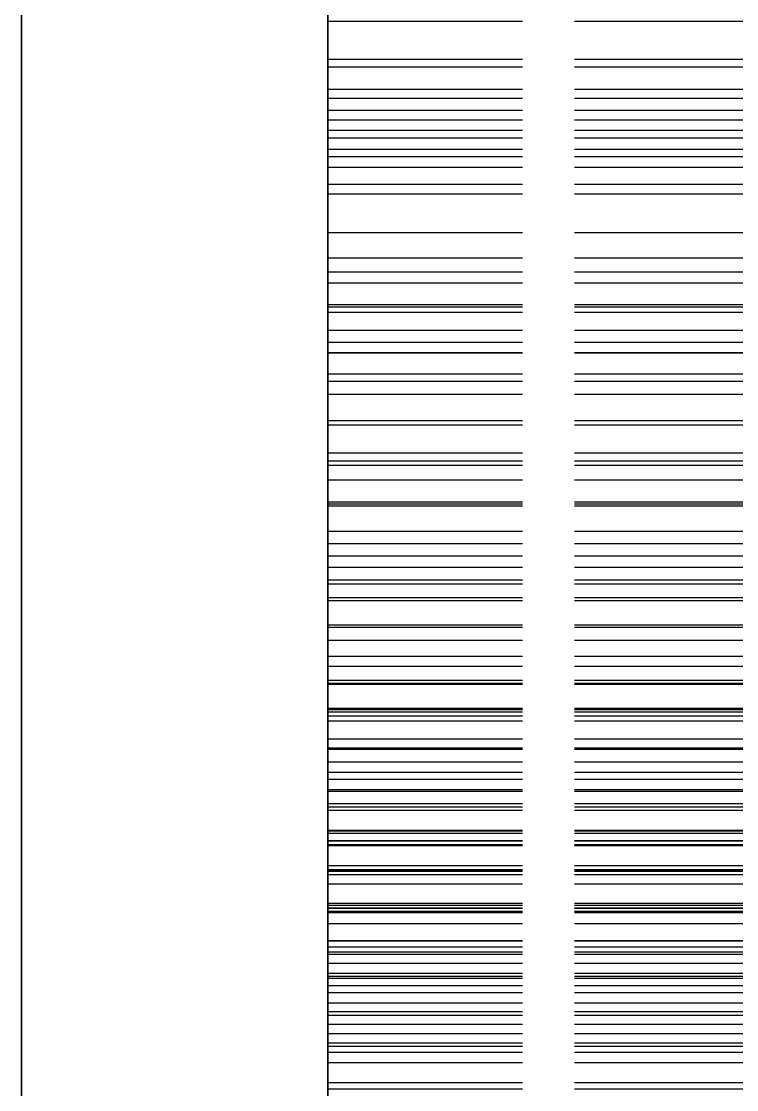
# Model space of a CAD drawing. Header units: millimetres. Extents: x -13 to 234, y -140 to 87.
# Drawn here: x 95.25 to 98.75, y -70.47 to -65.24 of the extents above; entities that cross this region are included whole.
import ezdxf

# ---------------------------------------------------------------- set-up
doc = ezdxf.new("R2010")
doc.units = ezdxf.units.MM
doc.linetypes.add('DASHED', pattern=[1.524, 1.27, -0.254])
doc.layers.add('HIDDEN', color=8, linetype='DASHED')
doc.layers.add('VISIBLE', color=7, linetype='CONTINUOUS')

msp = doc.modelspace()

# ---------------------------------------------------------------- linework, layer by layer
at = {"layer": 'HIDDEN'}
for points in [[(95.25, -58.66786), (95.25, -59.275), (95.25, -59.88214), (95.25, -60.48929), (95.25, -61.09643), (95.25, -61.70357), (95.25, -62.31071), (95.25, -62.91786), (95.25, -63.525), (95.25, -64.13214), (95.25, -64.73929), (95.25, -65.34643), (95.25, -65.95357), (95.25, -66.56071), (95.25, -67.16786), (95.25, -67.775), (95.25, -68.38214), (95.25, -68.98929), (95.25, -69.59643), (95.25, -70.20357), (95.25, -70.81071), (95.25, -71.41786), (95.25, -72.025)], [(96.75, -58.66786), (96.75, -59.275), (96.75, -59.88214), (96.75, -60.48929), (96.75, -61.09643), (96.75, -61.70357), (96.75, -62.31071), (96.75, -62.91786), (96.75, -63.525), (96.75, -64.13214), (96.75, -64.73929), (96.75, -65.34643), (96.75, -65.95357), (96.75, -66.56071), (96.75, -67.16786), (96.75, -67.775), (96.75, -68.38214), (96.75, -68.98929), (96.75, -69.59643), (96.75, -70.20357), (96.75, -70.81071), (96.75, -71.41786), (96.75, -72.025)], [(96.75, -58.66786), (96.75, -59.275), (96.75, -59.88214), (96.75, -60.48929), (96.75, -61.09643), (96.75, -61.70357), (96.75, -62.31071), (96.75, -62.91786), (96.75, -63.525), (96.75, -64.13214), (96.75, -64.73929), (96.75, -65.34643), (96.75, -65.95357), (96.75, -66.56071), (96.75, -67.16786), (96.75, -67.775), (96.75, -68.38214), (96.75, -68.98929), (96.75, -69.59643), (96.75, -70.20357), (96.75, -70.81071), (96.75, -71.41786), (96.75, -72.025)], [(96.75, -65.23912), (96.75, -65.05732)], [(96.75, -65.23912), (96.75, -65.42558)], [(96.75, -65.42558), (96.75, -65.23912)], [(100.75, -65.23912), (96.75, -65.23912)], [(100.75, -65.23912), (96.75, -65.23912)], [(96.75, -65.42558), (96.75, -65.61638)], [(96.75, -65.61638), (96.75, -65.42558)], [(100.75, -65.42558), (96.75, -65.42558)], [(100.75, -65.42558), (96.75, -65.42558)], [(96.75, -65.57217), (96.75, -65.46378)], [(96.75, -65.46378), (96.75, -65.72233)], [(96.75, -65.72233), (96.75, -65.46378)], [(96.75, -65.46378), (96.75, -65.57217)], [(100.75, -65.46378), (96.75, -65.46378)], [(100.75, -65.46378), (96.75, -65.46378)], [(96.75, -65.67503), (96.75, -65.57217)], [(96.75, -65.57217), (96.75, -65.67503)], [(100.75, -65.57217), (96.75, -65.57217)], [(100.75, -65.57217), (96.75, -65.57217)], [(96.75, -65.61638), (96.75, -65.81126)], [(96.75, -65.81126), (96.75, -65.61638)], [(100.75, -65.61638), (96.75, -65.61638)], [(100.75, -65.61638), (96.75, -65.61638)], [(96.75, -65.77276), (96.75, -65.67503)], [(96.75, -65.67503), (96.75, -65.77276)], [(100.75, -65.67503), (96.75, -65.67503)], [(100.75, -65.67503), (96.75, -65.67503)], [(96.75, -65.72233), (96.75, -65.90129)], [(96.75, -65.90129), (96.75, -65.72233)], [(100.75, -65.72233), (96.75, -65.72233)], [(100.75, -65.72233), (96.75, -65.72233)], [(96.75, -65.86565), (96.75, -65.77276)], [(96.75, -65.77276), (96.75, -65.86565)], [(100.75, -65.77276), (96.75, -65.77276)], [(100.75, -65.77276), (96.75, -65.77276)], [(96.75, -65.81126), (96.75, -66.03762)], [(96.75, -66.03762), (96.75, -65.81126)], [(100.75, -65.81126), (96.75, -65.81126)], [(100.75, -65.81126), (96.75, -65.81126)], [(96.75, -65.95389), (96.75, -65.86565)], [(96.75, -65.86565), (96.75, -65.95389)], [(100.75, -65.86565), (96.75, -65.86565)], [(100.75, -65.86565), (96.75, -65.86565)], [(96.75, -65.90129), (96.75, -66.08529)], [(96.75, -66.08529), (96.75, -65.90129)], [(100.75, -65.90129), (96.75, -65.90129)], [(100.75, -65.90129), (96.75, -65.90129)], [(96.75, -66.03762), (96.75, -65.95389)], [(96.75, -65.95389), (96.75, -66.03762)], [(100.75, -65.95389), (96.75, -65.95389)], [(100.75, -65.95389), (96.75, -65.95389)], [(100.75, -66.03762), (96.75, -66.03762)], [(100.75, -66.03762), (96.75, -66.03762)], [(96.75, -66.08529), (96.75, -66.27382)], [(96.75, -66.27382), (96.75, -66.08529)], [(100.75, -66.08529), (96.75, -66.08529)], [(100.75, -66.08529), (96.75, -66.08529)], [(96.75, -66.27382), (96.75, -66.4665)], [(96.75, -66.4665), (96.75, -66.27382)], [(100.75, -66.27382), (96.75, -66.27382)], [(100.75, -66.27382), (96.75, -66.27382)], [(96.75, -66.51993), (96.75, -66.39708)], [(96.75, -66.39708), (96.75, -66.62579)], [(96.75, -66.62579), (96.75, -66.39708)], [(96.75, -66.39708), (96.75, -66.51993)], [(100.75, -66.39708), (96.75, -66.39708)], [(100.75, -66.39708), (96.75, -66.39708)], [(96.75, -66.4665), (96.75, -66.66303)], [(96.75, -66.66303), (96.75, -66.4665)], [(100.75, -66.4665), (96.75, -66.4665)], [(100.75, -66.4665), (96.75, -66.4665)], [(96.75, -66.63785), (96.75, -66.51993)], [(96.75, -66.51993), (96.75, -66.63785)], [(100.75, -66.51993), (96.75, -66.51993)], [(100.75, -66.51993), (96.75, -66.51993)], [(96.75, -66.62579), (96.75, -66.81108)], [(96.75, -66.81108), (96.75, -66.62579)], [(100.75, -66.62579), (96.75, -66.62579)], [(100.75, -66.62579), (96.75, -66.62579)], [(96.75, -66.75118), (96.75, -66.63785)], [(96.75, -66.63785), (96.75, -66.75118)], [(100.75, -66.63785), (96.75, -66.63785)], [(100.75, -66.63785), (96.75, -66.63785)], [(96.75, -66.66303), (96.75, -66.86318)], [(96.75, -66.86318), (96.75, -66.66303)], [(100.75, -66.66303), (96.75, -66.66303)], [(100.75, -66.66303), (96.75, -66.66303)], [(96.75, -66.86016), (96.75, -66.75118)], [(96.75, -66.75118), (96.75, -66.86016)], [(100.75, -66.75118), (96.75, -66.75118)], [(100.75, -66.75118), (96.75, -66.75118)], [(96.75, -66.81108), (96.75, -67.00078)], [(96.75, -67.00078), (96.75, -66.81108)], [(100.75, -66.81108), (96.75, -66.81108)], [(100.75, -66.81108), (96.75, -66.81108)], [(96.75, -66.96495), (96.75, -66.86016)], [(96.75, -66.86016), (96.75, -66.96495)], [(100.75, -66.86016), (96.75, -66.86016)], [(100.75, -66.86016), (96.75, -66.86016)], [(96.75, -66.86318), (96.75, -67.06565)], [(96.75, -67.06565), (96.75, -66.86318)], [(100.75, -66.86318), (96.75, -66.86318)], [(100.75, -66.86318), (96.75, -66.86318)], [(96.75, -67.06565), (96.75, -66.96495)], [(96.75, -66.96495), (96.75, -67.06565)], [(100.75, -66.96495), (96.75, -66.96495)], [(100.75, -66.96495), (96.75, -66.96495)], [(96.75, -67.00078), (96.75, -67.19443)], [(96.75, -67.19443), (96.75, -67.00078)], [(100.75, -67.00078), (96.75, -67.00078)], [(100.75, -67.00078), (96.75, -67.00078)], [(100.75, -67.06565), (96.75, -67.06565)], [(100.75, -67.06565), (96.75, -67.06565)], [(96.75, -67.19443), (96.75, -67.39168)], [(96.75, -67.39168), (96.75, -67.19443)], [(100.75, -67.19443), (96.75, -67.19443)], [(100.75, -67.19443), (96.75, -67.19443)], [(96.75, -67.35149), (96.75, -67.21522)], [(96.75, -67.21522), (96.75, -67.41215)], [(96.75, -67.41215), (96.75, -67.21522)], [(96.75, -67.21522), (96.75, -67.35149)], [(100.75, -67.21522), (96.75, -67.21522)], [(100.75, -67.21522), (96.75, -67.21522)], [(96.75, -67.48346), (96.75, -67.35149)], [(96.75, -67.35149), (96.75, -67.48346)], [(100.75, -67.35149), (96.75, -67.35149)], [(100.75, -67.35149), (96.75, -67.35149)], [(96.75, -67.39168), (96.75, -67.59226)], [(96.75, -67.59226), (96.75, -67.39168)], [(100.75, -67.39168), (96.75, -67.39168)], [(100.75, -67.39168), (96.75, -67.39168)], [(96.75, -67.41215), (96.75, -67.60218)], [(96.75, -67.60218), (96.75, -67.41215)], [(100.75, -67.41215), (96.75, -67.41215)], [(100.75, -67.41215), (96.75, -67.41215)], [(96.75, -67.61142), (96.75, -67.48346)], [(96.75, -67.48346), (96.75, -67.61142)], [(100.75, -67.48346), (96.75, -67.48346)], [(100.75, -67.48346), (96.75, -67.48346)], [(96.75, -67.59226), (96.75, -67.79596)], [(96.75, -67.79596), (96.75, -67.59226)], [(100.75, -67.59226), (96.75, -67.59226)], [(100.75, -67.59226), (96.75, -67.59226)], [(96.75, -67.60218), (96.75, -67.79596)], [(96.75, -67.79596), (96.75, -67.60218)], [(100.75, -67.60218), (96.75, -67.60218)], [(100.75, -67.60218), (96.75, -67.60218)], [(96.75, -67.73555), (96.75, -67.61142)], [(96.75, -67.61142), (96.75, -67.73555)], [(100.75, -67.61142), (96.75, -67.61142)], [(100.75, -67.61142), (96.75, -67.61142)], [(96.75, -67.856), (96.75, -67.73555)], [(96.75, -67.73555), (96.75, -67.856)], [(100.75, -67.73555), (96.75, -67.73555)], [(100.75, -67.73555), (96.75, -67.73555)], [(96.75, -67.79596), (96.75, -67.97283)], [(96.75, -67.79596), (96.75, -67.99307)], [(96.75, -67.99307), (96.75, -67.79596)], [(96.75, -67.97283), (96.75, -67.79596)], [(100.75, -67.79596), (96.75, -67.79596)], [(100.75, -67.79596), (96.75, -67.79596)], [(100.75, -67.79596), (96.75, -67.79596)], [(100.75, -67.79596), (96.75, -67.79596)], [(96.75, -67.97283), (96.75, -67.856)], [(96.75, -67.856), (96.75, -67.97283)], [(100.75, -67.856), (96.75, -67.856)], [(100.75, -67.856), (96.75, -67.856)], [(96.75, -68.05976), (96.75, -67.91123)], [(96.75, -67.91123), (96.75, -68.0747)], [(96.75, -68.0747), (96.75, -67.91123)], [(96.75, -67.91123), (96.75, -68.05976)], [(100.75, -67.91123), (96.75, -67.91123)], [(100.75, -67.91123), (96.75, -67.91123)], [(100.75, -67.97283), (96.75, -67.97283)], [(100.75, -67.97283), (96.75, -67.97283)], [(96.75, -67.99307), (96.75, -68.19322)], [(96.75, -68.19322), (96.75, -67.99307)], [(100.75, -67.99307), (96.75, -67.99307)], [(100.75, -67.99307), (96.75, -67.99307)], [(96.75, -68.20465), (96.75, -68.05976)], [(96.75, -68.05976), (96.75, -68.20465)], [(100.75, -68.05976), (96.75, -68.05976)], [(100.75, -68.05976), (96.75, -68.05976)], [(96.75, -68.0747), (96.75, -68.26785)], [(96.75, -68.26785), (96.75, -68.0747)], [(100.75, -68.0747), (96.75, -68.0747)], [(100.75, -68.0747), (96.75, -68.0747)], [(96.75, -68.19322), (96.75, -68.39615)], [(96.75, -68.39615), (96.75, -68.19322)], [(100.75, -68.19322), (96.75, -68.19322)], [(100.75, -68.19322), (96.75, -68.19322)], [(96.75, -68.34615), (96.75, -68.20465)], [(96.75, -68.20465), (96.75, -68.34615)], [(100.75, -68.20465), (96.75, -68.20465)], [(100.75, -68.20465), (96.75, -68.20465)], [(96.75, -68.26785), (96.75, -68.46405)], [(96.75, -68.46405), (96.75, -68.26785)], [(100.75, -68.26785), (96.75, -68.26785)], [(100.75, -68.26785), (96.75, -68.26785)], [(96.75, -68.48438), (96.75, -68.34615)], [(96.75, -68.34615), (96.75, -68.48438)], [(100.75, -68.34615), (96.75, -68.34615)], [(100.75, -68.34615), (96.75, -68.34615)], [(96.75, -68.39615), (96.75, -68.60166)], [(96.75, -68.60166), (96.75, -68.39615)], [(100.75, -68.39615), (96.75, -68.39615)], [(100.75, -68.39615), (96.75, -68.39615)], [(96.75, -68.46405), (96.75, -68.66295)], [(96.75, -68.66295), (96.75, -68.46405)], [(100.75, -68.46405), (96.75, -68.46405)], [(100.75, -68.46405), (96.75, -68.46405)], [(96.75, -68.63869), (96.75, -68.47917)], [(96.75, -68.47917), (96.75, -68.60778)], [(96.75, -68.60778), (96.75, -68.47917)], [(96.75, -68.47917), (96.75, -68.63869)], [(100.75, -68.47917), (96.75, -68.47917)], [(100.75, -68.47917), (96.75, -68.47917)], [(96.75, -68.61945), (96.75, -68.48438)], [(96.75, -68.48438), (96.75, -68.61945)], [(100.75, -68.48438), (96.75, -68.48438)], [(100.75, -68.48438), (96.75, -68.48438)], [(96.75, -68.60166), (96.75, -68.75142)], [(96.75, -68.75142), (96.75, -68.60166)], [(100.75, -68.60166), (96.75, -68.60166)], [(100.75, -68.60166), (96.75, -68.60166)], [(96.75, -68.60778), (96.75, -68.80241)], [(96.75, -68.80241), (96.75, -68.60778)], [(100.75, -68.60778), (96.75, -68.60778)], [(100.75, -68.60778), (96.75, -68.60778)], [(96.75, -68.75142), (96.75, -68.61945)], [(96.75, -68.61945), (96.75, -68.75142)], [(100.75, -68.61945), (96.75, -68.61945)], [(100.75, -68.61945), (96.75, -68.61945)], [(96.75, -68.79527), (96.75, -68.63869)], [(96.75, -68.63869), (96.75, -68.79527)], [(100.75, -68.63869), (96.75, -68.63869)], [(100.75, -68.63869), (96.75, -68.63869)], [(96.75, -68.66295), (96.75, -68.86428)], [(96.75, -68.86428), (96.75, -68.66295)], [(100.75, -68.66295), (96.75, -68.66295)], [(100.75, -68.66295), (96.75, -68.66295)], [(100.75, -68.75142), (96.75, -68.75142)], [(100.75, -68.75142), (96.75, -68.75142)], [(96.75, -68.94909), (96.75, -68.79527)], [(96.75, -68.79527), (96.75, -68.94909)], [(100.75, -68.79527), (96.75, -68.79527)], [(100.75, -68.79527), (96.75, -68.79527)], [(96.75, -68.80241), (96.75, -68.99936)], [(96.75, -68.99936), (96.75, -68.80241)], [(100.75, -68.80241), (96.75, -68.80241)], [(100.75, -68.80241), (96.75, -68.80241)], [(96.75, -68.86428), (96.75, -69.06782)], [(96.75, -69.06782), (96.75, -68.86428)], [(100.75, -68.86428), (96.75, -68.86428)], [(100.75, -68.86428), (96.75, -68.86428)], [(96.75, -69.08334), (96.75, -68.91419)], [(96.75, -68.91419), (96.75, -69.00685)], [(96.75, -69.00685), (96.75, -68.91419)], [(96.75, -68.91419), (96.75, -69.08334)], [(100.75, -68.91419), (96.75, -68.91419)], [(100.75, -68.91419), (96.75, -68.91419)], [(96.75, -69.10025), (96.75, -68.94909)], [(96.75, -68.94909), (96.75, -69.10025)], [(100.75, -68.94909), (96.75, -68.94909)], [(100.75, -68.94909), (96.75, -68.94909)], [(96.75, -68.99936), (96.75, -69.19834)], [(96.75, -69.19834), (96.75, -68.99936)], [(100.75, -68.99936), (96.75, -68.99936)], [(100.75, -68.99936), (96.75, -68.99936)], [(96.75, -69.00685), (96.75, -69.20129)], [(96.75, -69.20129), (96.75, -69.00685)], [(100.75, -69.00685), (96.75, -69.00685)], [(100.75, -69.00685), (96.75, -69.00685)], [(96.75, -69.06782), (96.75, -69.27339)], [(96.75, -69.27339), (96.75, -69.06782)], [(100.75, -69.06782), (96.75, -69.06782)], [(100.75, -69.06782), (96.75, -69.06782)], [(96.75, -69.25028), (96.75, -69.08334)], [(96.75, -69.08334), (96.75, -69.25028)], [(100.75, -69.08334), (96.75, -69.08334)], [(100.75, -69.08334), (96.75, -69.08334)], [(96.75, -69.2488), (96.75, -69.10025)], [(96.75, -69.10025), (96.75, -69.2488)], [(100.75, -69.10025), (96.75, -69.10025)], [(100.75, -69.10025), (96.75, -69.10025)], [(96.75, -69.19834), (96.75, -69.39914)], [(96.75, -69.39914), (96.75, -69.19834)], [(100.75, -69.19834), (96.75, -69.19834)], [(100.75, -69.19834), (96.75, -69.19834)], [(96.75, -69.20129), (96.75, -69.39731)], [(96.75, -69.39731), (96.75, -69.20129)], [(100.75, -69.20129), (96.75, -69.20129)], [(100.75, -69.20129), (96.75, -69.20129)], [(96.75, -69.38992), (96.75, -69.21259)], [(96.75, -69.21259), (96.75, -69.2685)], [(96.75, -69.2685), (96.75, -69.21259)], [(96.75, -69.21259), (96.75, -69.38992)], [(100.75, -69.21259), (96.75, -69.21259)], [(100.75, -69.21259), (96.75, -69.21259)], [(96.75, -69.39476), (96.75, -69.2488)], [(96.75, -69.2488), (96.75, -69.39476)], [(100.75, -69.2488), (96.75, -69.2488)], [(100.75, -69.2488), (96.75, -69.2488)], [(96.75, -69.41511), (96.75, -69.25028)], [(96.75, -69.25028), (96.75, -69.41511)], [(100.75, -69.25028), (96.75, -69.25028)], [(100.75, -69.25028), (96.75, -69.25028)], [(96.75, -69.2685), (96.75, -69.46109)], [(96.75, -69.46109), (96.75, -69.2685)], [(100.75, -69.2685), (96.75, -69.2685)], [(100.75, -69.2685), (96.75, -69.2685)], [(96.75, -69.27339), (96.75, -69.39476)], [(96.75, -69.39476), (96.75, -69.27339)], [(100.75, -69.27339), (96.75, -69.27339)], [(100.75, -69.27339), (96.75, -69.27339)], [(96.75, -69.55581), (96.75, -69.37181)], [(96.75, -69.37181), (96.75, -69.3905)], [(96.75, -69.3905), (96.75, -69.37181)], [(96.75, -69.37181), (96.75, -69.55581)], [(100.75, -69.37181), (96.75, -69.37181)], [(100.75, -69.37181), (96.75, -69.37181)], [(96.75, -69.56579), (96.75, -69.38992)], [(96.75, -69.38992), (96.75, -69.56579)], [(100.75, -69.38992), (96.75, -69.38992)], [(100.75, -69.38992), (96.75, -69.38992)], [(96.75, -69.3905), (96.75, -69.5796)], [(96.75, -69.5796), (96.75, -69.3905)], [(100.75, -69.3905), (96.75, -69.3905)], [(100.75, -69.3905), (96.75, -69.3905)], [(100.75, -69.39476), (96.75, -69.39476)], [(100.75, -69.39476), (96.75, -69.39476)], [(96.75, -69.39731), (96.75, -69.59468)], [(96.75, -69.59468), (96.75, -69.39731)], [(100.75, -69.39731), (96.75, -69.39731)], [(100.75, -69.39731), (96.75, -69.39731)], [(96.75, -69.39914), (96.75, -69.60155)], [(96.75, -69.60155), (96.75, -69.39914)], [(100.75, -69.39914), (96.75, -69.39914)], [(100.75, -69.39914), (96.75, -69.39914)], [(96.75, -69.5779), (96.75, -69.41511)], [(96.75, -69.41511), (96.75, -69.5779)], [(100.75, -69.41511), (96.75, -69.41511)], [(100.75, -69.41511), (96.75, -69.41511)], [(96.75, -69.46109), (96.75, -69.65451)], [(96.75, -69.65451), (96.75, -69.46109)], [(100.75, -69.46109), (96.75, -69.46109)], [(100.75, -69.46109), (96.75, -69.46109)], [(96.75, -69.73911), (96.75, -69.55581)], [(96.75, -69.55581), (96.75, -69.73911)], [(100.75, -69.55581), (96.75, -69.55581)], [(100.75, -69.55581), (96.75, -69.55581)], [(96.75, -69.74023), (96.75, -69.56579)], [(96.75, -69.56579), (96.75, -69.74023)], [(100.75, -69.56579), (96.75, -69.56579)], [(100.75, -69.56579), (96.75, -69.56579)], [(96.75, -69.73865), (96.75, -69.5779)], [(96.75, -69.5779), (96.75, -69.73865)], [(100.75, -69.5779), (96.75, -69.5779)], [(100.75, -69.5779), (96.75, -69.5779)], [(96.75, -69.5796), (96.75, -69.76877)], [(96.75, -69.76877), (96.75, -69.5796)], [(100.75, -69.5796), (96.75, -69.5796)], [(100.75, -69.5796), (96.75, -69.5796)], [(96.75, -69.59468), (96.75, -69.79323)], [(96.75, -69.79323), (96.75, -69.59468)], [(100.75, -69.59468), (96.75, -69.59468)], [(100.75, -69.59468), (96.75, -69.59468)], [(96.75, -69.60155), (96.75, -69.80543)], [(96.75, -69.80543), (96.75, -69.60155)], [(100.75, -69.60155), (96.75, -69.60155)], [(100.75, -69.60155), (96.75, -69.60155)], [(96.75, -69.65451), (96.75, -69.84859)], [(96.75, -69.84859), (96.75, -69.65451)], [(100.75, -69.65451), (96.75, -69.65451)], [(100.75, -69.65451), (96.75, -69.65451)], [(96.75, -69.89738), (96.75, -69.73865)], [(96.75, -69.73865), (96.75, -69.89738)], [(100.75, -69.73865), (96.75, -69.73865)], [(100.75, -69.73865), (96.75, -69.73865)], [(96.75, -69.92168), (96.75, -69.73911)], [(96.75, -69.73911), (96.75, -69.92168)], [(100.75, -69.73911), (96.75, -69.73911)], [(100.75, -69.73911), (96.75, -69.73911)], [(96.75, -69.91326), (96.75, -69.74023)], [(96.75, -69.74023), (96.75, -69.91326)], [(100.75, -69.74023), (96.75, -69.74023)], [(100.75, -69.74023), (96.75, -69.74023)], [(96.75, -69.76877), (96.75, -69.9579)], [(96.75, -69.9579), (96.75, -69.76877)], [(100.75, -69.76877), (96.75, -69.76877)], [(100.75, -69.76877), (96.75, -69.76877)], [(96.75, -69.79323), (96.75, -69.9928)], [(96.75, -69.9928), (96.75, -69.79323)], [(100.75, -69.79323), (96.75, -69.79323)], [(100.75, -69.79323), (96.75, -69.79323)], [(96.75, -69.80543), (96.75, -69.89738)], [(96.75, -69.89738), (96.75, -69.80543)], [(100.75, -69.80543), (96.75, -69.80543)], [(100.75, -69.80543), (96.75, -69.80543)], [(96.75, -69.84859), (96.75, -70.0432)], [(96.75, -70.0432), (96.75, -69.84859)], [(100.75, -69.84859), (96.75, -69.84859)], [(100.75, -69.84859), (96.75, -69.84859)], [(100.75, -69.89738), (96.75, -69.89738)], [(100.75, -69.89738), (96.75, -69.89738)], [(96.75, -70.08485), (96.75, -69.91326)], [(96.75, -69.91326), (96.75, -70.08485)], [(100.75, -69.91326), (96.75, -69.91326)], [(100.75, -69.91326), (96.75, -69.91326)], [(96.75, -70.10347), (96.75, -69.92168)], [(96.75, -69.92168), (96.75, -70.10347)], [(100.75, -69.92168), (96.75, -69.92168)], [(100.75, -69.92168), (96.75, -69.92168)], [(96.75, -69.9579), (96.75, -70.14691)], [(96.75, -70.14691), (96.75, -69.9579)], [(100.75, -69.9579), (96.75, -69.9579)], [(100.75, -69.9579), (96.75, -69.9579)], [(96.75, -69.9928), (96.75, -70.19325)], [(96.75, -70.19325), (96.75, -69.9928)], [(100.75, -69.9928), (96.75, -69.9928)], [(100.75, -69.9928), (96.75, -69.9928)], [(96.75, -70.0432), (96.75, -70.23821)], [(96.75, -70.23821), (96.75, -70.0432)], [(100.75, -70.0432), (96.75, -70.0432)], [(100.75, -70.0432), (96.75, -70.0432)], [(96.75, -70.25498), (96.75, -70.08485)], [(96.75, -70.08485), (96.75, -70.25498)], [(100.75, -70.08485), (96.75, -70.08485)], [(100.75, -70.08485), (96.75, -70.08485)], [(96.75, -70.28444), (96.75, -70.10347)], [(96.75, -70.10347), (96.75, -70.28444)], [(100.75, -70.10347), (96.75, -70.10347)], [(100.75, -70.10347), (96.75, -70.10347)], [(96.75, -70.14691), (96.75, -70.3357)], [(96.75, -70.3357), (96.75, -70.14691)], [(100.75, -70.14691), (96.75, -70.14691)], [(100.75, -70.14691), (96.75, -70.14691)], [(96.75, -70.19325), (96.75, -70.25498)], [(96.75, -70.25498), (96.75, -70.19325)], [(100.75, -70.19325), (96.75, -70.19325)], [(100.75, -70.19325), (96.75, -70.19325)], [(96.75, -70.23821), (96.75, -70.43352)], [(96.75, -70.43352), (96.75, -70.23821)], [(100.75, -70.23821), (96.75, -70.23821)], [(100.75, -70.23821), (96.75, -70.23821)], [(100.75, -70.25498), (96.75, -70.25498)], [(100.75, -70.25498), (96.75, -70.25498)], [(96.75, -70.46452), (96.75, -70.28444)], [(96.75, -70.28444), (96.75, -70.46452)], [(100.75, -70.28444), (96.75, -70.28444)], [(100.75, -70.28444), (96.75, -70.28444)], [(96.75, -70.3357), (96.75, -70.5242)], [(96.75, -70.5242), (96.75, -70.3357)], [(100.75, -70.3357), (96.75, -70.3357)], [(100.75, -70.3357), (96.75, -70.3357)], [(96.75, -70.43352), (96.75, -70.46452)], [(96.75, -70.46452), (96.75, -70.43352)], [(100.75, -70.43352), (96.75, -70.43352)], [(100.75, -70.43352), (96.75, -70.43352)], [(100.75, -70.46452), (96.75, -70.46452)], [(100.75, -70.46452), (96.75, -70.46452)]]:
    msp.add_lwpolyline(points, dxfattribs=at)
at = {"layer": 'VISIBLE'}
for points in [[(95.25, -72.025), (95.25, -71.72143), (95.25, -71.41786), (95.25, -71.11429), (95.25, -70.81071), (95.25, -70.50714), (95.25, -70.20357), (95.25, -69.9), (95.25, -69.59643), (95.25, -69.29286), (95.25, -68.98929), (95.25, -68.68571), (95.25, -68.38214), (95.25, -68.07857), (95.25, -67.775), (95.25, -67.47143), (95.25, -67.16786), (95.25, -66.86429), (95.25, -66.56071), (95.25, -66.25714), (95.25, -65.95357), (95.25, -65.65), (95.25, -65.34643), (95.25, -65.04286)], [(96.75, -72.025), (96.75, -71.72143), (96.75, -71.41786), (96.75, -71.11429), (96.75, -70.81071), (96.75, -70.50714), (96.75, -70.20357), (96.75, -69.9), (96.75, -69.59643), (96.75, -69.29286), (96.75, -68.98929), (96.75, -68.68571), (96.75, -68.38214), (96.75, -68.07857), (96.75, -67.775), (96.75, -67.47143), (96.75, -67.16786), (96.75, -66.86429), (96.75, -66.56071), (96.75, -66.25714), (96.75, -65.95357), (96.75, -65.65), (96.75, -65.34643), (96.75, -65.04286)], [(96.75, -72.025), (96.75, -71.72143), (96.75, -71.41786), (96.75, -71.11429), (96.75, -70.81071), (96.75, -70.50714), (96.75, -70.20357), (96.75, -69.9), (96.75, -69.59643), (96.75, -69.29286), (96.75, -68.98929), (96.75, -68.68571), (96.75, -68.38214), (96.75, -68.07857), (96.75, -67.775), (96.75, -67.47143), (96.75, -67.16786), (96.75, -66.86429), (96.75, -66.56071), (96.75, -66.25714), (96.75, -65.95357), (96.75, -65.65), (96.75, -65.34643), (96.75, -65.04286)]]:
    msp.add_lwpolyline(points, dxfattribs=at)

doc.saveas('drawing.dxf')
